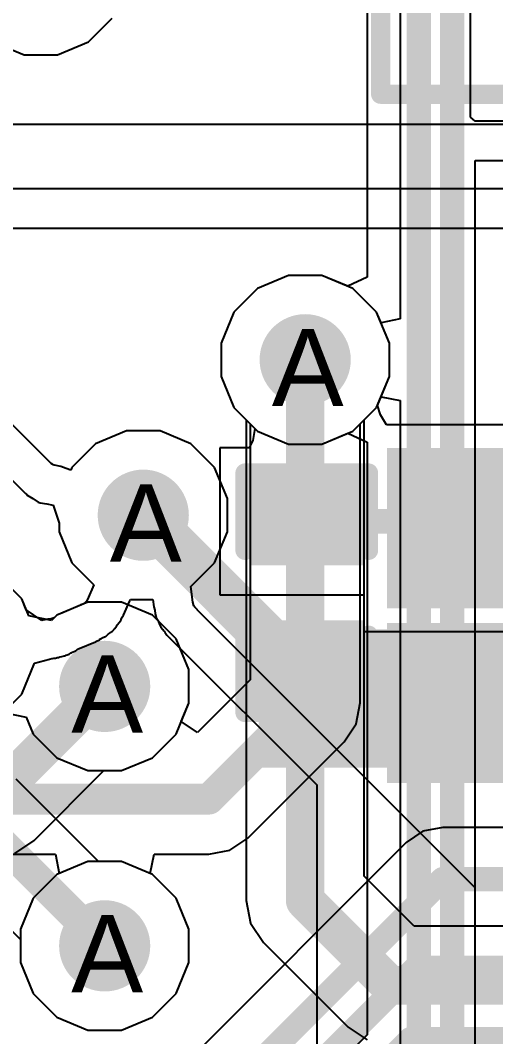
# Model space of a CAD drawing. Header units: inches. Extents: x 0 to 5271, y 0 to 5417.
# Drawn here: x 120.09 to 123.22, y 83.98 to 90.67 of the extents above; entities that cross this region are included whole.
import ezdxf

# ---------------------------------------------------------------- set-up
doc = ezdxf.new("R2010")
doc.units = ezdxf.units.IN
for name, color, linetype in [('Bottom Layer', 5, 'Continuous'), ('Bottom Overlay', 54, 'Continuous'), ('Bottom Paste', 16, 'Continuous'), ('Bottom Solder', 6, 'Continuous'), ('Drill Drawing', 1, 'Continuous'), ('L2_GND1', 16, 'Continuous'), ('L3_SIG1', 76, 'Continuous'), ('L4_PWR', 90, 'Continuous'), ('L5_GND2', 156, 'Continuous'), ('L6_SIG2', 130, 'Continuous'), ('L7_GND3', 216, 'Continuous'), ('Top Layer', 1, 'Continuous'), ('Top Overlay', 2, 'Continuous'), ('Via Holes', 16, 'Continuous')]:
    doc.layers.add(name, color=color, linetype=linetype)
doc.styles.add('Arial', font='', dxfattribs={"height": 0.2})
doc.styles.get('Arial').set_extended_font_data('Arial')

# ---------------------------------------------------------------- blocks, each defined once
blk = doc.blocks.new('Q22FA12800090_B_413')
at = {"layer": 'Bottom Layer'}
for points in [[(-0.475, 1.575), (0.475, 1.575), (0.475, 0.725), (-0.475, 0.725)], [(0.975, 1.575), (1.925, 1.575), (1.925, 0.725), (0.975, 0.725)], [(-0.475, 0.425), (0.475, 0.425), (0.475, -0.425), (-0.475, -0.425)], [(0.975, 0.425), (1.925, 0.425), (1.925, -0.425), (0.975, -0.425)]]:
    blk.add_hatch(color=5, dxfattribs=at).paths.add_polyline_path(points)
at = {"layer": 'Bottom Paste'}
for points in [[(-0.475, 1.575), (0.475, 1.575), (0.475, 0.725), (-0.475, 0.725)], [(0.975, 1.575), (1.925, 1.575), (1.925, 0.725), (0.975, 0.725)], [(-0.475, 0.425), (0.475, 0.425), (0.475, -0.425), (-0.475, -0.425)], [(0.975, 0.425), (1.925, 0.425), (1.925, -0.425), (0.975, -0.425)]]:
    blk.add_hatch(color=16, dxfattribs=at).paths.add_polyline_path(points)
at = {"layer": 'Bottom Solder'}
for points in [[(-0.5766, 1.6766), (0.5766, 1.6766), (0.5766, 0.6234), (-0.5766, 0.6234)], [(0.8734, 1.6766), (2.0266, 1.6766), (2.0266, 0.6234), (0.8734, 0.6234)], [(-0.5766, 0.5266), (0.5766, 0.5266), (0.5766, -0.5266), (-0.5766, -0.5266)], [(0.8734, 0.5266), (2.0266, 0.5266), (2.0266, -0.5266), (0.8734, -0.5266)]]:
    blk.add_hatch(color=6, dxfattribs=at).paths.add_polyline_path(points)
at = {"layer": 'Bottom Overlay'}
for points in [[(0.7758, 1.4132, 0.127, 0.127, 0), (0.6742, 1.4132, 0.127, 0.127, 0)], [(-0.6974, 0.0416, 0.127, 0.127, 0), (-0.6974, -0.1108, 0.127, 0.127, 0)], [(-0.6212, -0.0346, 0.127, 0.127, 0), (-0.6974, 0.0416, 0.127, 0.127, 0)], [(-0.6212, -0.0346, 0.127, 0.127, 0), (-0.6974, -0.1108, 0.127, 0.127, 0)], [(0.7758, -0.2886, 0.127, 0.127, 0), (0.6742, -0.2886, 0.127, 0.127, 0)]]:
    blk.add_lwpolyline(points, format="xyseb", dxfattribs=at)
for points in [[(0.6425, 1.4132, 0.0635, 0.0635, 1), (0.706, 1.4132, 0.0635, 0.0635, 1)], [(0.7441, 1.4132, 0.0635, 0.0635, 1), (0.8076, 1.4132, 0.0635, 0.0635, 1)], [(-0.7291, 0.0416, 0.0635, 0.0635, 1), (-0.6656, 0.0416, 0.0635, 0.0635, 1)], [(-0.7291, 0.0416, 0.0635, 0.0635, 1), (-0.6656, 0.0416, 0.0635, 0.0635, 1)], [(-0.6529, -0.0346, 0.0635, 0.0635, 1), (-0.5894, -0.0346, 0.0635, 0.0635, 1)], [(-0.6529, -0.0346, 0.0635, 0.0635, 1), (-0.5894, -0.0346, 0.0635, 0.0635, 1)], [(-0.7291, -0.1108, 0.0635, 0.0635, 1), (-0.6656, -0.1108, 0.0635, 0.0635, 1)], [(-0.7291, -0.1108, 0.0635, 0.0635, 1), (-0.6656, -0.1108, 0.0635, 0.0635, 1)], [(0.6425, -0.2886, 0.0635, 0.0635, 1), (0.706, -0.2886, 0.0635, 0.0635, 1)], [(0.7441, -0.2886, 0.0635, 0.0635, 1), (0.8076, -0.2886, 0.0635, 0.0635, 1)]]:
    blk.add_lwpolyline(points, format="xyseb", close=True, dxfattribs=at)
blk = doc.blocks.new('HR911130C_521')
at = {"layer": 'Top Overlay'}
for points in [[(-8.001, -8.5694, 0.127, 0.127, 0), (-8.001, 12.7666, 0.127, 0.127, 0)], [(-8.001, -8.5694, 0.127, 0.127, 0), (8.001, -8.5694, 0.127, 0.127, 0)]]:
    blk.add_lwpolyline(points, format="xyseb", dxfattribs=at)
blk.add_lwpolyline([(-8.0327, -8.5694, 0.0635, 0.0635, 1), (-7.9692, -8.5694, 0.0635, 0.0635, 1)], format="xyseb", close=True, dxfattribs=at)
blk.add_lwpolyline([(-8.0327, -8.5694, 0.0635, 0.0635, 1), (-7.9692, -8.5694, 0.0635, 0.0635, 1)], format="xyseb", close=True, dxfattribs=at)
blk = doc.blocks.new('CAP_0402_B_585')
at = {"layer": 'Bottom Layer'}
for points in [[(-0.2413, 0.3175), (-0.2413, -0.3175), (-0.6985, -0.3175), (-0.6985, 0.3175)], [(0.6985, 0.3175), (0.6985, -0.3175), (0.2413, -0.3175), (0.2413, 0.3175)]]:
    blk.add_hatch(color=5, dxfattribs=at).paths.add_polyline_path(points)
at = {"layer": 'Bottom Paste'}
for points in [[(-0.2413, 0.3175), (-0.2413, -0.3175), (-0.6985, -0.3175), (-0.6985, 0.3175)], [(0.6985, 0.3175), (0.6985, -0.3175), (0.2413, -0.3175), (0.2413, 0.3175)]]:
    blk.add_hatch(color=16, dxfattribs=at).paths.add_polyline_path(points)
at = {"layer": 'Bottom Solder'}
for points in [[(-0.1813, 0.3775), (-0.1813, -0.3775), (-0.7585, -0.3775), (-0.7585, 0.3775)], [(0.7585, 0.3775), (0.7585, -0.3775), (0.1813, -0.3775), (0.1813, 0.3775)]]:
    blk.add_hatch(color=6, dxfattribs=at).paths.add_polyline_path(points)
at = {"layer": 'Bottom Overlay'}
for points in [[(-0.7874, 0.4064, 0.127, 0.127, 0), (-0.2794, 0.4064, 0.127, 0.127, 0)], [(-0.7874, 0.4064, 0.127, 0.127, 0), (-0.7874, -0.4064, 0.127, 0.127, 0)], [(0.2794, 0.4064, 0.127, 0.127, 0), (0.7874, 0.4064, 0.127, 0.127, 0)], [(0.7874, 0.4064, 0.127, 0.127, 0), (0.7874, -0.4064, 0.127, 0.127, 0)], [(-0.7874, -0.4064, 0.127, 0.127, 0), (-0.2794, -0.4064, 0.127, 0.127, 0)], [(0.2794, -0.4064, 0.127, 0.127, 0), (0.7874, -0.4064, 0.127, 0.127, 0)]]:
    blk.add_lwpolyline(points, format="xyseb", dxfattribs=at)
for points in [[(-0.8192, 0.4064, 0.0635, 0.0635, 1), (-0.7557, 0.4064, 0.0635, 0.0635, 1)], [(-0.8192, 0.4064, 0.0635, 0.0635, 1), (-0.7557, 0.4064, 0.0635, 0.0635, 1)], [(-0.3112, 0.4064, 0.0635, 0.0635, 1), (-0.2477, 0.4064, 0.0635, 0.0635, 1)], [(0.2476, 0.4064, 0.0635, 0.0635, 1), (0.3111, 0.4064, 0.0635, 0.0635, 1)], [(0.7556, 0.4064, 0.0635, 0.0635, 1), (0.8191, 0.4064, 0.0635, 0.0635, 1)], [(0.7556, 0.4064, 0.0635, 0.0635, 1), (0.8191, 0.4064, 0.0635, 0.0635, 1)], [(-0.8192, -0.4064, 0.0635, 0.0635, 1), (-0.7557, -0.4064, 0.0635, 0.0635, 1)], [(-0.8192, -0.4064, 0.0635, 0.0635, 1), (-0.7557, -0.4064, 0.0635, 0.0635, 1)], [(-0.3112, -0.4064, 0.0635, 0.0635, 1), (-0.2477, -0.4064, 0.0635, 0.0635, 1)], [(0.2476, -0.4064, 0.0635, 0.0635, 1), (0.3111, -0.4064, 0.0635, 0.0635, 1)], [(0.7556, -0.4064, 0.0635, 0.0635, 1), (0.8191, -0.4064, 0.0635, 0.0635, 1)], [(0.7556, -0.4064, 0.0635, 0.0635, 1), (0.8191, -0.4064, 0.0635, 0.0635, 1)]]:
    blk.add_lwpolyline(points, format="xyseb", close=True, dxfattribs=at)

msp = doc.modelspace()

# ---------------------------------------------------------------- hatches: boundary and pattern name
at = {"layer": 'Bottom Layer'}
h = msp.add_hatch(color=5, dxfattribs=at)
edge = h.paths.add_edge_path()
edge.add_arc((121.9697, 88.4367), 0.3, 0, 360)
h = msp.add_hatch(color=5, dxfattribs=at)
edge = h.paths.add_edge_path()
edge.add_arc((120.904, 87.4143), 0.3, 0, 360)
msp.add_hatch(color=5, dxfattribs=at).paths.add_polyline_path([(121.6625, 85.7543), (123.3155, 85.7543), (123.3155, 86.663), (121.6625, 86.663)])
h = msp.add_hatch(color=5, dxfattribs=at)
edge = h.paths.add_edge_path()
edge.add_arc((120.65, 86.2884), 0.3, 0, 360)
h = msp.add_hatch(color=5, dxfattribs=at)
edge = h.paths.add_edge_path()
edge.add_arc((120.65, 84.582), 0.3, 0, 360)
at = {"layer": 'L2_GND1'}
h = msp.add_hatch(color=16, dxfattribs=at)
edge = h.paths.add_edge_path()
edge.add_arc((121.9697, 88.4367), 0.3, 0, 360)
h = msp.add_hatch(color=16, dxfattribs=at)
edge = h.paths.add_edge_path()
edge.add_arc((120.904, 87.4143), 0.3, 0, 360)
h = msp.add_hatch(color=16, dxfattribs=at)
edge = h.paths.add_edge_path()
edge.add_arc((120.65, 86.2884), 0.3, 0, 360)
h = msp.add_hatch(color=16, dxfattribs=at)
edge = h.paths.add_edge_path()
edge.add_arc((120.65, 84.582), 0.3, 0, 360)
at = {"layer": 'L3_SIG1'}
h = msp.add_hatch(color=76, dxfattribs=at)
edge = h.paths.add_edge_path()
edge.add_arc((121.9697, 88.4367), 0.3, 0, 360)
h = msp.add_hatch(color=76, dxfattribs=at)
edge = h.paths.add_edge_path()
edge.add_arc((120.904, 87.4143), 0.3, 0, 360)
h = msp.add_hatch(color=76, dxfattribs=at)
edge = h.paths.add_edge_path()
edge.add_arc((120.65, 86.2884), 0.3, 0, 360)
h = msp.add_hatch(color=76, dxfattribs=at)
edge = h.paths.add_edge_path()
edge.add_arc((120.65, 84.582), 0.3, 0, 360)
at = {"layer": 'L4_PWR'}
h = msp.add_hatch(color=90, dxfattribs=at)
edge = h.paths.add_edge_path()
edge.add_arc((121.9697, 88.4367), 0.3, 0, 360)
h = msp.add_hatch(color=90, dxfattribs=at)
edge = h.paths.add_edge_path()
edge.add_arc((120.904, 87.4143), 0.3, 0, 360)
h = msp.add_hatch(color=90, dxfattribs=at)
edge = h.paths.add_edge_path()
edge.add_arc((120.65, 86.2884), 0.3, 0, 360)
h = msp.add_hatch(color=90, dxfattribs=at)
edge = h.paths.add_edge_path()
edge.add_arc((120.65, 84.582), 0.3, 0, 360)
at = {"layer": 'L5_GND2'}
h = msp.add_hatch(color=156, dxfattribs=at)
edge = h.paths.add_edge_path()
edge.add_arc((121.9697, 88.4367), 0.3, 0, 360)
h = msp.add_hatch(color=156, dxfattribs=at)
edge = h.paths.add_edge_path()
edge.add_arc((120.904, 87.4143), 0.3, 0, 360)
h = msp.add_hatch(color=156, dxfattribs=at)
edge = h.paths.add_edge_path()
edge.add_arc((120.65, 86.2884), 0.3, 0, 360)
h = msp.add_hatch(color=156, dxfattribs=at)
edge = h.paths.add_edge_path()
edge.add_arc((120.65, 84.582), 0.3, 0, 360)
at = {"layer": 'L6_SIG2'}
h = msp.add_hatch(color=130, dxfattribs=at)
edge = h.paths.add_edge_path()
edge.add_arc((121.9697, 88.4367), 0.3, 0, 360)
h = msp.add_hatch(color=130, dxfattribs=at)
edge = h.paths.add_edge_path()
edge.add_arc((120.904, 87.4143), 0.3, 0, 360)
h = msp.add_hatch(color=130, dxfattribs=at)
edge = h.paths.add_edge_path()
edge.add_arc((120.65, 86.2884), 0.3, 0, 360)
h = msp.add_hatch(color=130, dxfattribs=at)
edge = h.paths.add_edge_path()
edge.add_arc((120.65, 84.582), 0.3, 0, 360)
at = {"layer": 'L7_GND3'}
h = msp.add_hatch(color=216, dxfattribs=at)
edge = h.paths.add_edge_path()
edge.add_arc((121.9697, 88.4367), 0.3, 0, 360)
h = msp.add_hatch(color=216, dxfattribs=at)
edge = h.paths.add_edge_path()
edge.add_arc((120.904, 87.4143), 0.3, 0, 360)
h = msp.add_hatch(color=216, dxfattribs=at)
edge = h.paths.add_edge_path()
edge.add_arc((120.65, 86.2884), 0.3, 0, 360)
h = msp.add_hatch(color=216, dxfattribs=at)
edge = h.paths.add_edge_path()
edge.add_arc((120.65, 84.582), 0.3, 0, 360)
at = {"layer": 'Top Layer'}
h = msp.add_hatch(color=1, dxfattribs=at)
edge = h.paths.add_edge_path()
edge.add_arc((121.9697, 88.4367), 0.3, 0, 360)
h = msp.add_hatch(color=1, dxfattribs=at)
edge = h.paths.add_edge_path()
edge.add_arc((120.904, 87.4143), 0.3, 0, 360)
h = msp.add_hatch(color=1, dxfattribs=at)
edge = h.paths.add_edge_path()
edge.add_arc((120.65, 86.2884), 0.3, 0, 360)
h = msp.add_hatch(color=1, dxfattribs=at)
edge = h.paths.add_edge_path()
edge.add_arc((120.65, 84.582), 0.3, 0, 360)
at = {"layer": 'Via Holes'}
h = msp.add_hatch(color=7, dxfattribs=at)
edge = h.paths.add_edge_path()
edge.add_arc((121.9697, 88.4367), 0.15, 0, 360)
h = msp.add_hatch(color=7, dxfattribs=at)
edge = h.paths.add_edge_path()
edge.add_arc((120.904, 87.4143), 0.15, 0, 360)
h = msp.add_hatch(color=7, dxfattribs=at)
edge = h.paths.add_edge_path()
edge.add_arc((120.65, 86.2884), 0.15, 0, 360)
h = msp.add_hatch(color=7, dxfattribs=at)
edge = h.paths.add_edge_path()
edge.add_arc((120.65, 84.582), 0.15, 0, 360)

# ---------------------------------------------------------------- linework, layer by layer
at = {"layer": 'Bottom Layer'}
for p, q in [((103.0075, 89.9861), (139.395, 89.9861)), ((117.971, 89.9861), (125.3934, 89.9861)), ((121.8595, 88.9907), (121.6559, 88.9064)), ((122.0799, 88.9907), (121.8595, 88.9907)), ((122.2835, 88.9064), (122.0799, 88.9907)), ((121.6559, 88.9064), (121.5, 88.7505)), ((122.4393, 88.7505), (122.2835, 88.9064)), ((121.5, 88.7505), (121.4157, 88.5469)), ((122.5237, 88.5469), (122.4393, 88.7505)), ((121.4157, 88.5469), (121.4157, 88.3265)), ((122.5237, 88.3265), (122.5237, 88.5469)), ((121.4157, 88.3265), (121.5, 88.1229)), ((122.4445, 88.1353), (122.5237, 88.3265)), ((121.5, 88.1229), (121.6392, 87.9838)), ((122.4662, 88.0756), (122.4445, 88.1353)), ((122.5043, 88.0083), (122.4662, 88.0756)), ((121.6392, 87.9838), (121.6245, 87.9048)), ((123.8127, 88.0083), (122.5043, 88.0083)), ((121.6245, 87.9048), (121.6002, 87.8568)), ((121.6002, 87.8568), (121.4085, 87.8568)), ((121.4085, 87.8568), (121.4085, 86.8916)), ((120.1037, 86.8642), (119.9478, 87.02)), ((120.1502, 86.7517), (120.1037, 86.8642)), ((120.5398, 86.8424), (120.3362, 86.758)), ((120.7602, 86.8424), (120.5398, 86.8424)), ((120.9638, 86.758), (120.7602, 86.8424)), ((121.4085, 86.8916), (122.3547, 86.8916)), ((122.3547, 86.8916), (122.3547, 86.6503)), ((120.3, 86.7219), (120.1502, 86.7517)), ((120.3362, 86.758), (120.3, 86.7219)), ((121.1197, 86.6022), (120.9638, 86.758)), ((122.3547, 86.6503), (123.3305, 86.6503)), ((121.204, 86.3986), (121.1197, 86.6022)), ((121.204, 86.1782), (121.204, 86.3986)), ((121.1197, 85.9746), (121.204, 86.1782)), ((119.9839, 86.1168), (120.1338, 86.087)), ((120.1338, 86.087), (120.1803, 85.9746)), ((120.1803, 85.9746), (120.3362, 85.8187)), ((120.9638, 85.8187), (121.1197, 85.9746)), ((120.3362, 85.8187), (120.5398, 85.7344)), ((120.7602, 85.7344), (120.9638, 85.8187)), ((120.5398, 85.7344), (120.7602, 85.7344)), ((120.6087, 85.136), (120.0666, 85.6782)), ((122.875, 85.3614), (122.7445, 85.3354)), ((123.466, 85.3614), (122.875, 85.3614)), ((122.7445, 85.3354), (122.6339, 85.2615)), ((122.6339, 85.2615), (119.5742, 82.2018)), ((120.7602, 85.136), (120.6087, 85.136)), ((120.9638, 85.0517), (120.7602, 85.136)), ((119.66, 85.0592), (120.096, 84.6233)), ((121.1197, 84.8958), (120.9638, 85.0517)), ((121.204, 84.6922), (121.1197, 84.8958)), ((121.204, 84.4718), (121.204, 84.6922)), ((120.096, 84.6233), (120.096, 84.4718)), ((120.096, 84.4718), (120.1803, 84.2682)), ((121.1197, 84.2682), (121.204, 84.4718)), ((120.1803, 84.2682), (120.3362, 84.1123)), ((120.9638, 84.1123), (121.1197, 84.2682)), ((120.3362, 84.1123), (120.5398, 84.028)), ((120.7602, 84.028), (120.9638, 84.1123)), ((120.5398, 84.028), (120.7602, 84.028))]:
    msp.add_line(p, q, dxfattribs=at)
for points in [[(120.904, 87.4143, 0.3048, 0.3048, 0), (120.9112, 87.4143, 0.3048, 0.3048, 0)], [(120.9112, 87.4143, 0.3048, 0.3048, 0), (121.8911, 86.4344, 0.3048, 0.3048, 0)], [(121.98, 87.3742, 0.1608, 0.1608, 0), (123.0388, 87.3742, 0.1608, 0.1608, 0)], [(123.0888, 87.3742, 0.1608, 0.1608, 0), (123.8233, 86.6397, 0.1608, 0.1608, 0)], [(121.8911, 86.4344, 0.3048, 0.3048, 0), (121.98, 86.4344, 0.3048, 0.3048, 0)], [(119.8102, 85.4218, 0.2032, 0.2032, 0), (120.65, 84.582, 0.2032, 0.2032, 0)], [(119.5785, 81.724, 0.1608, 0.1608, 0), (122.875, 85.0205, 0.1608, 0.1608, 0)], [(122.875, 85.0205, 0.1608, 0.1608, 0), (127.9068, 85.0205, 0.1608, 0.1608, 0)], [(120.9501, 82.6886, 0.1608, 0.1608, 0), (122.699, 84.4375, 0.1608, 0.1608, 0)], [(122.699, 84.4375, 0.1608, 0.1608, 0), (123.9423, 84.4375, 0.1608, 0.1608, 0)], [(122.4692, 83.7752, 0.1608, 0.1608, 0), (122.6617, 83.9676, 0.1608, 0.1608, 0)], [(122.6617, 83.9676, 0.1608, 0.1608, 0), (124.8932, 83.9676, 0.1608, 0.1608, 0)]]:
    msp.add_lwpolyline(points, format="xyseb", dxfattribs=at)
for points in [[(120.8278, 87.4143, 0.1524, 0.1524, 1), (120.9802, 87.4143, 0.1524, 0.1524, 1)], [(120.835, 87.4143, 0.1524, 0.1524, 1), (120.9874, 87.4143, 0.1524, 0.1524, 1)], [(120.835, 87.4143, 0.1524, 0.1524, 1), (120.9874, 87.4143, 0.1524, 0.1524, 1)], [(121.9398, 87.3742, 0.0804, 0.0804, 1), (122.0202, 87.3742, 0.0804, 0.0804, 1)], [(122.9986, 87.3742, 0.0804, 0.0804, 1), (123.079, 87.3742, 0.0804, 0.0804, 1)], [(123.0486, 87.3742, 0.0804, 0.0804, 1), (123.129, 87.3742, 0.0804, 0.0804, 1)], [(121.8149, 86.4344, 0.1524, 0.1524, 1), (121.9673, 86.4344, 0.1524, 0.1524, 1)], [(121.8149, 86.4344, 0.1524, 0.1524, 1), (121.9673, 86.4344, 0.1524, 0.1524, 1)], [(121.9038, 86.4344, 0.1524, 0.1524, 1), (122.0562, 86.4344, 0.1524, 0.1524, 1)], [(122.8348, 85.0205, 0.0804, 0.0804, 1), (122.9152, 85.0205, 0.0804, 0.0804, 1)], [(122.8348, 85.0205, 0.0804, 0.0804, 1), (122.9152, 85.0205, 0.0804, 0.0804, 1)], [(120.5992, 84.582, 0.1016, 0.1016, 1), (120.7008, 84.582, 0.1016, 0.1016, 1)], [(122.6588, 84.4375, 0.0804, 0.0804, 1), (122.7392, 84.4375, 0.0804, 0.0804, 1)], [(122.6588, 84.4375, 0.0804, 0.0804, 1), (122.7392, 84.4375, 0.0804, 0.0804, 1)], [(122.6215, 83.9676, 0.0804, 0.0804, 1), (122.7019, 83.9676, 0.0804, 0.0804, 1)], [(122.6215, 83.9676, 0.0804, 0.0804, 1), (122.7019, 83.9676, 0.0804, 0.0804, 1)]]:
    msp.add_lwpolyline(points, format="xyseb", close=True, dxfattribs=at)
at = {"layer": 'L2_GND1'}
for p, q in [((120.5441, 90.5272), (120.6999, 90.6831)), ((119.9164, 90.5272), (120.12, 90.4429)), ((120.3404, 90.4429), (120.5441, 90.5272)), ((120.12, 90.4429), (120.3404, 90.4429)), ((123.4276, 89.5604), (115.6704, 89.5604)), ((115.7211, 89.3014), (123.3082, 89.3014)), ((121.8595, 88.9907), (121.6559, 88.9064)), ((122.0799, 88.9907), (121.8595, 88.9907)), ((122.2835, 88.9064), (122.0799, 88.9907)), ((121.6559, 88.9064), (121.5, 88.7505)), ((122.4393, 88.7505), (122.2835, 88.9064)), ((121.5, 88.7505), (121.4157, 88.5469)), ((122.5237, 88.5469), (122.4393, 88.7505)), ((121.4157, 88.5469), (121.4157, 88.3265)), ((122.5237, 88.3265), (122.5237, 88.5469)), ((121.4157, 88.3265), (121.5, 88.1229)), ((122.4393, 88.1229), (122.5237, 88.3265)), ((121.5, 88.1229), (121.6559, 87.9671)), ((122.2835, 87.9671), (122.4393, 88.1229)), ((121.6559, 87.9671), (121.8595, 87.8827)), ((122.0799, 87.8827), (122.2835, 87.9671)), ((121.8595, 87.8827), (122.0799, 87.8827)), ((120.1037, 86.8642), (119.9478, 87.02)), ((120.1502, 86.7517), (120.1037, 86.8642)), ((120.5398, 86.8424), (120.3362, 86.758)), ((120.7602, 86.8424), (120.5398, 86.8424)), ((120.9638, 86.758), (120.7602, 86.8424)), ((120.3, 86.7219), (120.1502, 86.7517)), ((120.3362, 86.758), (120.3, 86.7219)), ((121.1197, 86.6022), (120.9638, 86.758)), ((121.204, 86.3986), (121.1197, 86.6022)), ((121.204, 86.1782), (121.204, 86.3986)), ((121.1197, 85.9746), (121.204, 86.1782)), ((119.9839, 86.1168), (120.1338, 86.087)), ((120.1338, 86.087), (120.1803, 85.9746)), ((120.1803, 85.9746), (120.3362, 85.8187)), ((120.9638, 85.8187), (121.1197, 85.9746)), ((120.3362, 85.8187), (120.5398, 85.7344)), ((120.7602, 85.7344), (120.9638, 85.8187)), ((120.5398, 85.7344), (120.7602, 85.7344)), ((120.5398, 85.136), (120.3362, 85.0517)), ((120.7602, 85.136), (120.5398, 85.136)), ((120.9638, 85.0517), (120.7602, 85.136)), ((120.3362, 85.0517), (120.1803, 84.8958)), ((121.1197, 84.8958), (120.9638, 85.0517)), ((120.1803, 84.8958), (120.096, 84.6922)), ((121.204, 84.6922), (121.1197, 84.8958)), ((120.096, 84.6922), (120.096, 84.4718)), ((121.204, 84.4718), (121.204, 84.6922)), ((120.096, 84.4718), (120.1803, 84.2682)), ((121.1197, 84.2682), (121.204, 84.4718)), ((120.1803, 84.2682), (120.3362, 84.1123)), ((120.9638, 84.1123), (121.1197, 84.2682)), ((120.3362, 84.1123), (120.5398, 84.028)), ((120.7602, 84.028), (120.9638, 84.1123)), ((120.5398, 84.028), (120.7602, 84.028))]:
    msp.add_line(p, q, dxfattribs=at)
at = {"layer": 'L3_SIG1'}
for p, q in [((122.3765, 94.5996), (122.3765, 88.9793)), ((123.0583, 90.0313), (123.0583, 94.4584)), ((123.0884, 90.0066), (123.0583, 90.0313)), ((123.4352, 90.0066), (123.0884, 90.0066)), ((123.0884, 83.0425), (123.0884, 89.7476)), ((123.0884, 89.7476), (123.4352, 89.7476)), ((121.8595, 88.9907), (121.6559, 88.9064)), ((122.0799, 88.9907), (121.8595, 88.9907)), ((122.2495, 88.9205), (122.0799, 88.9907)), ((122.3765, 88.9793), (122.2495, 88.9205)), ((121.6559, 88.9064), (121.5, 88.7505)), ((121.5, 88.7505), (121.4157, 88.5469)), ((121.4157, 88.5469), (121.4157, 88.3265)), ((121.4157, 88.3265), (121.5, 88.1229)), ((121.5, 88.1229), (121.6559, 87.9671)), ((121.6559, 87.9671), (121.8595, 87.8827)), ((122.0799, 87.8827), (122.2495, 87.953)), ((122.2495, 87.953), (122.3765, 87.8941)), ((121.8595, 87.8827), (122.0799, 87.8827)), ((122.3765, 87.8941), (122.3765, 83.997)), ((120.1037, 86.8642), (119.9478, 87.02)), ((120.1502, 86.7517), (120.1037, 86.8642)), ((120.5398, 86.8424), (120.3362, 86.758)), ((120.7602, 86.8424), (120.5398, 86.8424)), ((120.9638, 86.758), (120.7602, 86.8424)), ((120.3, 86.7219), (120.1502, 86.7517)), ((120.3362, 86.758), (120.3, 86.7219)), ((121.1197, 86.6022), (120.9638, 86.758)), ((121.204, 86.3986), (121.1197, 86.6022)), ((121.204, 86.1782), (121.204, 86.3986)), ((121.1197, 85.9746), (121.204, 86.1782)), ((119.9839, 86.1168), (120.1338, 86.087)), ((120.1338, 86.087), (120.1803, 85.9746)), ((120.1803, 85.9746), (120.3362, 85.8187)), ((120.9638, 85.8187), (121.1197, 85.9746)), ((120.3362, 85.8187), (120.5398, 85.7344)), ((120.7602, 85.7344), (120.9638, 85.8187)), ((120.5398, 85.7344), (120.7602, 85.7344)), ((120.5398, 85.136), (120.3362, 85.0517)), ((120.7602, 85.136), (120.5398, 85.136)), ((120.9638, 85.0517), (120.7602, 85.136)), ((120.3362, 85.0517), (120.1803, 84.8958)), ((121.1197, 84.8958), (120.9638, 85.0517)), ((120.1803, 84.8958), (120.096, 84.6922)), ((121.204, 84.6922), (121.1197, 84.8958)), ((120.096, 84.6922), (120.096, 84.4718)), ((121.204, 84.4718), (121.204, 84.6922)), ((120.096, 84.4718), (120.1803, 84.2682)), ((121.1197, 84.2682), (121.204, 84.4718)), ((120.1803, 84.2682), (120.3362, 84.1123)), ((120.9638, 84.1123), (121.1197, 84.2682)), ((120.3362, 84.1123), (120.5398, 84.028)), ((120.7602, 84.028), (120.9638, 84.1123)), ((120.5398, 84.028), (120.7602, 84.028)), ((122.3765, 83.997), (120.9891, 82.6097))]:
    msp.add_line(p, q, dxfattribs=at)
msp.add_lwpolyline([(122.7174, 83.8558, 0.1608, 0.1608, 0), (122.7174, 94.5996, 0.1608, 0.1608, 0)], format="xyseb", dxfattribs=at)
at = {"layer": 'L4_PWR'}
for p, q in [((120.5441, 90.5272), (120.6999, 90.6831)), ((119.9164, 90.5272), (120.12, 90.4429)), ((120.3404, 90.4429), (120.5441, 90.5272)), ((120.12, 90.4429), (120.3404, 90.4429)), ((120.2978, 87.7536), (118.9468, 89.1046)), ((121.8595, 88.9907), (121.6559, 88.9064)), ((122.0799, 88.9907), (121.8595, 88.9907)), ((122.2835, 88.9064), (122.0799, 88.9907)), ((121.6559, 88.9064), (121.5, 88.7505)), ((122.4393, 88.7505), (122.2835, 88.9064)), ((121.5, 88.7505), (121.4157, 88.5469)), ((122.5237, 88.5469), (122.4393, 88.7505)), ((119.043, 88.6422), (120.1289, 87.5563)), ((121.4157, 88.5469), (121.4157, 88.3265)), ((122.5237, 88.3265), (122.5237, 88.5469)), ((121.4157, 88.3265), (121.5, 88.1229)), ((122.4393, 88.1229), (122.5237, 88.3265)), ((121.5, 88.1229), (121.6559, 87.9671)), ((122.2835, 87.9671), (122.4393, 88.1229)), ((120.7938, 87.9683), (120.5902, 87.8839)), ((121.0142, 87.9683), (120.7938, 87.9683)), ((121.2178, 87.8839), (121.0142, 87.9683)), ((121.6559, 87.9671), (121.8595, 87.8827)), ((122.0799, 87.8827), (122.2835, 87.9671)), ((120.5902, 87.8839), (120.4343, 87.7281)), ((121.3737, 87.7281), (121.2178, 87.8839)), ((121.8595, 87.8827), (122.0799, 87.8827)), ((120.3086, 87.7472), (120.2978, 87.7536)), ((120.3134, 87.7429), (120.3086, 87.7472)), ((120.3197, 87.7429), (120.3134, 87.7429)), ((120.3625, 87.7344), (120.3197, 87.7429)), ((120.396, 87.7205), (120.3625, 87.7344)), ((120.4275, 87.7115), (120.396, 87.7205)), ((120.4343, 87.7281), (120.4275, 87.7115)), ((121.458, 87.5245), (121.3737, 87.7281)), ((120.1289, 87.5563), (120.1348, 87.5523)), ((120.1348, 87.5523), (120.139, 87.5466)), ((120.139, 87.5466), (120.1766, 87.5244)), ((120.1766, 87.5244), (120.2129, 87.5001)), ((121.458, 87.3041), (121.458, 87.5245)), ((120.2129, 87.5001), (120.2199, 87.4987)), ((120.2199, 87.4987), (120.226, 87.4951)), ((120.226, 87.4951), (120.2692, 87.4889)), ((120.2692, 87.4889), (120.312, 87.4804)), ((120.312, 87.4804), (120.35, 87.3614)), ((120.35, 87.3614), (120.35, 87.3041)), ((120.35, 87.3041), (120.4343, 87.1004)), ((121.3737, 87.1004), (121.458, 87.3041)), ((120.4343, 87.1004), (120.5791, 86.9557)), ((121.2178, 86.9446), (121.3737, 87.1004)), ((120.1037, 86.8642), (119.9478, 87.02)), ((120.5791, 86.9557), (120.5373, 86.8609)), ((121.2299, 86.8423), (121.2178, 86.9446)), ((120.1337, 86.7915), (120.1037, 86.8642)), ((120.5127, 86.8327), (120.5118, 86.8317)), ((120.5146, 86.8339), (120.5127, 86.8327)), ((120.5149, 86.834), (120.5146, 86.8339)), ((120.5151, 86.8342), (120.5149, 86.8341)), ((120.5149, 86.8341), (120.5149, 86.834)), ((120.5178, 86.8353), (120.5151, 86.8342)), ((120.5267, 86.8442), (120.5178, 86.8353)), ((120.5271, 86.8446), (120.5267, 86.8442)), ((120.536, 86.8594), (120.5271, 86.8446)), ((120.5371, 86.8606), (120.536, 86.8594)), ((120.5373, 86.8609), (120.5371, 86.8606)), ((120.7742, 86.7564), (120.816, 86.8511)), ((120.816, 86.8511), (120.8167, 86.854)), ((120.8167, 86.854), (120.8184, 86.8565)), ((120.8184, 86.8565), (120.8191, 86.8603)), ((120.8191, 86.8603), (120.967, 86.8603)), ((120.967, 86.8603), (120.9728, 86.8118)), ((121.2374, 86.8181), (121.2299, 86.8423)), ((120.2365, 86.7224), (120.1337, 86.7915)), ((120.3836, 86.7777), (120.3362, 86.758)), ((120.4902, 86.8218), (120.3836, 86.7777)), ((120.3836, 86.7777), (120.3836, 86.7777)), ((120.4903, 86.8219), (120.4902, 86.8218)), ((120.4902, 86.8218), (120.4902, 86.8218)), ((120.4904, 86.8219), (120.4903, 86.8219)), ((120.4905, 86.822), (120.4904, 86.8219)), ((120.4907, 86.8221), (120.4905, 86.822)), ((120.494, 86.8244), (120.4907, 86.8221)), ((120.5118, 86.8317), (120.494, 86.8244)), ((120.9728, 86.8118), (120.98, 86.7895)), ((120.98, 86.7895), (120.9824, 86.7662)), ((120.9824, 86.7662), (120.9898, 86.742)), ((121.2427, 86.8092), (121.2374, 86.8181)), ((121.2605, 86.7914), (121.2427, 86.8092)), ((121.2612, 86.7903), (121.2605, 86.7914)), ((121.2613, 86.7901), (121.2612, 86.7903)), ((121.2612, 86.7903), (121.2612, 86.7903)), ((121.2616, 86.7898), (121.2613, 86.7901)), ((122.0695, 85.9819), (121.2616, 86.7898)), ((121.2616, 86.7898), (121.2616, 86.7898)), ((120.2524, 86.7256), (120.2365, 86.7224)), ((120.2544, 86.7256), (120.2524, 86.7256)), ((120.2562, 86.7263), (120.2544, 86.7256)), ((120.2638, 86.7278), (120.2562, 86.7263)), ((120.2684, 86.7278), (120.2638, 86.7278)), ((120.2703, 86.7285), (120.2684, 86.7278)), ((120.2731, 86.7288), (120.2703, 86.7285)), ((120.2771, 86.7305), (120.2731, 86.7288)), ((120.2774, 86.7305), (120.2771, 86.7305)), ((120.2866, 86.7305), (120.2774, 86.7305)), ((120.2954, 86.7335), (120.2866, 86.7305)), ((120.2866, 86.7305), (120.2866, 86.7305)), ((120.3044, 86.7346), (120.2954, 86.7335)), ((120.2954, 86.7335), (120.2954, 86.7335)), ((120.3045, 86.7346), (120.3044, 86.7346)), ((120.3166, 86.7396), (120.3045, 86.7346)), ((120.3181, 86.7399), (120.3166, 86.7396)), ((120.3362, 86.758), (120.3181, 86.74)), ((120.3181, 86.74), (120.3181, 86.7399)), ((120.3181, 86.7399), (120.3181, 86.7399)), ((120.7324, 86.6928), (120.7485, 86.7104)), ((120.7485, 86.7104), (120.7575, 86.7252)), ((120.7575, 86.7252), (120.7577, 86.7256)), ((120.7577, 86.7256), (120.759, 86.7271)), ((120.759, 86.7271), (120.7593, 86.7275)), ((120.7593, 86.7275), (120.7648, 86.7429)), ((120.7648, 86.7429), (120.7742, 86.7564)), ((120.9898, 86.742), (121.0013, 86.7208)), ((121.0013, 86.7208), (121.0034, 86.7101)), ((121.0034, 86.7101), (121.0092, 86.7014)), ((121.0092, 86.7014), (121.0146, 86.686)), ((120.6588, 86.6187), (120.672, 86.632)), ((120.672, 86.632), (120.6803, 86.6358)), ((120.6803, 86.6358), (120.6863, 86.6424)), ((120.6863, 86.6424), (120.7008, 86.6521)), ((120.7008, 86.6521), (120.7009, 86.6522)), ((120.7009, 86.6522), (120.701, 86.6522)), ((120.701, 86.6522), (120.7098, 86.6611)), ((120.7098, 86.6611), (120.7129, 86.6657)), ((120.7129, 86.6657), (120.7174, 86.669)), ((120.7174, 86.669), (120.7178, 86.6694)), ((120.7178, 86.6694), (120.727, 86.6845)), ((120.727, 86.6845), (120.7271, 86.6846)), ((120.7271, 86.6846), (120.7282, 86.6858)), ((120.7282, 86.6858), (120.7324, 86.6928)), ((121.0146, 86.686), (121.0199, 86.6771)), ((121.0199, 86.6771), (121.0323, 86.6633)), ((121.0323, 86.6633), (121.0378, 86.6531)), ((121.0378, 86.6531), (121.0457, 86.6466)), ((121.0457, 86.6466), (121.0459, 86.6464)), ((121.0459, 86.6464), (121.0461, 86.6461)), ((121.0461, 86.6461), (121.0595, 86.6261)), ((120.4827, 86.5384), (120.5893, 86.5826)), ((120.5893, 86.5826), (120.5895, 86.5827)), ((120.5895, 86.5827), (120.5896, 86.5827)), ((120.5896, 86.5827), (120.5914, 86.5839)), ((120.5914, 86.5839), (120.5935, 86.5843)), ((120.5935, 86.5844), (120.5968, 86.5866)), ((120.5935, 86.5843), (120.5935, 86.5844)), ((120.5968, 86.5866), (120.6109, 86.5925)), ((120.6109, 86.5925), (120.6152, 86.5953)), ((120.6152, 86.5953), (120.6168, 86.596)), ((120.6168, 86.596), (120.6169, 86.5961)), ((120.6169, 86.5961), (120.617, 86.5961)), ((120.617, 86.5961), (120.6267, 86.6026)), ((120.6267, 86.6026), (120.6303, 86.604)), ((120.6303, 86.604), (120.6304, 86.6041)), ((120.6304, 86.6041), (120.6323, 86.6059)), ((120.6323, 86.6059), (120.6345, 86.6068)), ((120.6345, 86.6068), (120.6379, 86.609)), ((120.6379, 86.609), (120.6387, 86.6099)), ((120.6387, 86.6099), (120.6562, 86.6171)), ((120.6562, 86.6171), (120.6581, 86.6184)), ((120.6581, 86.6184), (120.6582, 86.6184)), ((120.6582, 86.6184), (120.6586, 86.6186)), ((120.6586, 86.6186), (120.6588, 86.6187)), ((121.0595, 86.6261), (121.0773, 86.6083)), ((121.0773, 86.6083), (121.0782, 86.6069)), ((121.0782, 86.6069), (121.0785, 86.6067)), ((121.0785, 86.6067), (121.0785, 86.6067)), ((121.0785, 86.6067), (122.0452, 85.64)), ((120.4035, 86.4953), (120.4157, 86.5004)), ((120.4157, 86.5004), (120.4172, 86.5007)), ((120.4157, 86.5004), (120.4157, 86.5004)), ((120.4172, 86.5007), (120.4284, 86.5082)), ((120.4284, 86.5082), (120.4326, 86.5096)), ((120.4326, 86.5096), (120.4379, 86.5141)), ((120.4379, 86.5141), (120.4581, 86.5221)), ((120.4581, 86.5221), (120.4582, 86.5221)), ((120.4582, 86.5221), (120.4597, 86.5237)), ((120.4597, 86.5237), (120.4618, 86.5245)), ((120.4618, 86.5245), (120.4708, 86.5335)), ((120.4708, 86.5335), (120.4827, 86.5384)), ((120.4827, 86.5384), (120.4827, 86.5384)), ((120.1037, 86.2365), (120.188, 86.4402)), ((120.188, 86.4402), (120.2862, 86.4682)), ((120.2862, 86.4682), (120.2866, 86.4684)), ((120.2866, 86.4684), (120.287, 86.4684)), ((120.287, 86.4684), (120.3029, 86.4716)), ((120.3029, 86.4716), (120.3054, 86.4719)), ((120.3029, 86.4716), (120.3029, 86.4716)), ((120.3054, 86.4719), (120.3067, 86.4723)), ((120.3067, 86.4723), (120.3143, 86.4738)), ((120.3143, 86.4738), (120.317, 86.475)), ((120.317, 86.475), (120.326, 86.4746)), ((120.326, 86.4746), (120.3332, 86.4772)), ((120.326, 86.4746), (120.326, 86.4746)), ((120.3332, 86.4772), (120.3367, 86.4776)), ((120.3367, 86.4776), (120.3423, 86.4795)), ((120.3423, 86.4795), (120.3462, 86.4795)), ((120.3462, 86.4795), (120.3549, 86.4831)), ((120.3462, 86.4795), (120.3462, 86.4795)), ((120.3549, 86.4831), (120.3684, 86.4848)), ((120.3684, 86.4848), (120.3772, 86.4878)), ((120.3772, 86.4878), (120.3789, 86.4887)), ((120.3789, 86.4887), (120.3906, 86.4904)), ((120.3906, 86.4904), (120.3907, 86.4904)), ((120.3907, 86.4904), (120.3967, 86.494)), ((120.3967, 86.494), (120.4035, 86.4953)), ((119.9478, 86.0807), (120.1037, 86.2365)), ((123.0884, 84.963), (122.0695, 85.9819)), ((122.0452, 85.64), (122.0452, 82.0679)), ((120.5398, 85.136), (120.3362, 85.0517)), ((120.7602, 85.136), (120.5398, 85.136)), ((120.9638, 85.0517), (120.7602, 85.136)), ((120.3362, 85.0517), (120.1803, 84.8958)), ((121.1197, 84.8958), (120.9638, 85.0517)), ((123.0884, 83.0425), (123.0884, 84.963)), ((120.1803, 84.8958), (120.096, 84.6922)), ((121.204, 84.6922), (121.1197, 84.8958)), ((120.096, 84.6922), (120.096, 84.4718)), ((121.204, 84.4718), (121.204, 84.6922)), ((120.096, 84.4718), (120.1803, 84.2682)), ((121.1197, 84.2682), (121.204, 84.4718)), ((120.1803, 84.2682), (120.3362, 84.1123)), ((120.9638, 84.1123), (121.1197, 84.2682)), ((120.3362, 84.1123), (120.5398, 84.028)), ((120.7602, 84.028), (120.9638, 84.1123)), ((120.5398, 84.028), (120.7602, 84.028))]:
    msp.add_line(p, q, dxfattribs=at)
at = {"layer": 'L5_GND2'}
for p, q in [((121.8595, 88.9907), (121.6559, 88.9064)), ((122.0799, 88.9907), (121.8595, 88.9907)), ((122.2835, 88.9064), (122.0799, 88.9907)), ((121.6559, 88.9064), (121.5, 88.7505)), ((122.4393, 88.7505), (122.2835, 88.9064)), ((121.5, 88.7505), (121.4157, 88.5469)), ((122.5237, 88.5469), (122.4393, 88.7505)), ((121.4157, 88.5469), (121.4157, 88.3265)), ((122.5237, 88.3265), (122.5237, 88.5469)), ((121.4157, 88.3265), (121.5, 88.1229)), ((122.4393, 88.1229), (122.5237, 88.3265)), ((121.5, 88.1229), (121.6071, 88.0158)), ((122.3322, 88.0158), (122.4393, 88.1229)), ((121.6071, 88.0158), (121.6071, 86.3313)), ((122.3322, 86.1811), (122.3322, 88.0158)), ((120.1037, 86.8642), (119.9478, 87.02)), ((120.1502, 86.7517), (120.1037, 86.8642)), ((120.5398, 86.8424), (120.3362, 86.758)), ((120.7602, 86.8424), (120.5398, 86.8424)), ((120.9638, 86.758), (120.7602, 86.8424)), ((120.3, 86.7219), (120.1502, 86.7517)), ((120.3362, 86.758), (120.3, 86.7219)), ((121.1197, 86.6022), (120.9638, 86.758)), ((121.204, 86.3986), (121.1197, 86.6022)), ((121.204, 86.1782), (121.204, 86.3986)), ((121.6071, 86.3313), (121.2619, 85.986)), ((121.1542, 86.058), (121.204, 86.1782)), ((122.3046, 86.0423), (122.3323, 86.1811)), ((122.3323, 86.1811), (122.3322, 86.1811)), ((121.2619, 85.986), (121.1542, 86.058)), ((122.2261, 85.9247), (122.3046, 86.0423)), ((121.5922, 85.2908), (122.226, 85.9247)), ((122.226, 85.9247), (122.2261, 85.9247)), ((121.4745, 85.2122), (121.5922, 85.2908)), ((119.3183, 85.1846), (120.3253, 85.1846)), ((120.3253, 85.1846), (120.3506, 85.0576)), ((120.9494, 85.0576), (120.9747, 85.1846)), ((120.9747, 85.1846), (121.3358, 85.1846)), ((121.3358, 85.1846), (121.4745, 85.2122)), ((121.3358, 85.1846), (121.3358, 85.1846)), ((120.3362, 85.0517), (120.1803, 84.8958)), ((120.3506, 85.0576), (120.3362, 85.0517)), ((120.9638, 85.0517), (120.9494, 85.0576)), ((121.1197, 84.8958), (120.9638, 85.0517)), ((120.1803, 84.8958), (120.096, 84.6922)), ((121.204, 84.6922), (121.1197, 84.8958)), ((120.096, 84.6922), (120.096, 84.4718)), ((121.204, 84.4718), (121.204, 84.6922)), ((120.096, 84.4718), (120.1803, 84.2682)), ((121.1197, 84.2682), (121.204, 84.4718)), ((120.1803, 84.2682), (120.3362, 84.1123)), ((120.9638, 84.1123), (121.1197, 84.2682)), ((120.3362, 84.1123), (120.5398, 84.028)), ((120.7602, 84.028), (120.9638, 84.1123)), ((120.5398, 84.028), (120.7602, 84.028))]:
    msp.add_line(p, q, dxfattribs=at)
for points in [[(121.9697, 86.1811, 0.2032, 0.2032, 0), (121.9697, 88.4367, 0.2032, 0.2032, 0)], [(121.3358, 85.5472, 0.2032, 0.2032, 0), (121.9697, 86.1811, 0.2032, 0.2032, 0)], [(98.7552, 85.5472, 0.2032, 0.2032, 0), (121.3358, 85.5472, 0.2032, 0.2032, 0)]]:
    msp.add_lwpolyline(points, format="xyseb", dxfattribs=at)
for points in [[(121.9189, 88.4367, 0.1016, 0.1016, 1), (122.0205, 88.4367, 0.1016, 0.1016, 1)], [(121.9189, 86.1811, 0.1016, 0.1016, 1), (122.0205, 86.1811, 0.1016, 0.1016, 1)], [(121.9189, 86.1811, 0.1016, 0.1016, 1), (122.0205, 86.1811, 0.1016, 0.1016, 1)], [(121.285, 85.5472, 0.1016, 0.1016, 1), (121.3866, 85.5472, 0.1016, 0.1016, 1)], [(121.285, 85.5472, 0.1016, 0.1016, 1), (121.3866, 85.5472, 0.1016, 0.1016, 1)]]:
    msp.add_lwpolyline(points, format="xyseb", close=True, dxfattribs=at)
at = {"layer": 'L6_SIG2'}
for p, q in [((122.5956, 94.8112), (122.5956, 88.7052)), ((121.8595, 88.9907), (121.6559, 88.9064)), ((122.0799, 88.9907), (121.8595, 88.9907)), ((122.2835, 88.9064), (122.0799, 88.9907)), ((121.6559, 88.9064), (121.5, 88.7505)), ((122.4393, 88.7505), (122.2835, 88.9064)), ((121.5, 88.7505), (121.4157, 88.5469)), ((122.4686, 88.6799), (122.4393, 88.7505)), ((122.5956, 88.7052), (122.4686, 88.6799)), ((121.4157, 88.5469), (121.4157, 88.3265)), ((121.4157, 88.3265), (121.5, 88.1229)), ((122.4393, 88.1229), (122.4686, 88.1935)), ((122.4686, 88.1935), (122.5956, 88.1683)), ((121.5, 88.1229), (121.6559, 87.9671)), ((122.2835, 87.9671), (122.4393, 88.1229)), ((122.5956, 88.1683), (122.5956, 82.9522)), ((121.6559, 87.9671), (121.8595, 87.8827)), ((122.0799, 87.8827), (122.2835, 87.9671)), ((121.8595, 87.8827), (122.0799, 87.8827)), ((120.1037, 86.8642), (119.9478, 87.02)), ((120.1502, 86.7517), (120.1037, 86.8642)), ((120.5398, 86.8424), (120.3362, 86.758)), ((120.7602, 86.8424), (120.5398, 86.8424)), ((120.9638, 86.758), (120.7602, 86.8424)), ((120.3, 86.7219), (120.1502, 86.7517)), ((120.3362, 86.758), (120.3, 86.7219)), ((121.1197, 86.6022), (120.9638, 86.758)), ((121.204, 86.3986), (121.1197, 86.6022)), ((121.204, 86.1782), (121.204, 86.3986)), ((121.1197, 85.9746), (121.204, 86.1782)), ((119.9839, 86.1168), (120.1338, 86.087)), ((120.1338, 86.087), (120.1803, 85.9746)), ((120.1803, 85.9746), (120.3362, 85.8187)), ((120.9638, 85.8187), (121.1197, 85.9746)), ((120.3362, 85.8187), (120.5398, 85.7344)), ((120.7602, 85.7344), (120.9638, 85.8187)), ((120.5398, 85.7344), (120.7602, 85.7344)), ((120.6087, 85.136), (120.0936, 85.6512)), ((120.7602, 85.136), (120.6087, 85.136)), ((120.9638, 85.0517), (120.7602, 85.136)), ((119.687, 85.0322), (120.096, 84.6233)), ((121.1197, 84.8958), (120.9638, 85.0517)), ((121.204, 84.6922), (121.1197, 84.8958)), ((121.204, 84.4718), (121.204, 84.6922)), ((120.096, 84.6233), (120.096, 84.4718)), ((120.096, 84.4718), (120.1803, 84.2682)), ((121.1197, 84.2682), (121.204, 84.4718)), ((120.1803, 84.2682), (120.3362, 84.1123)), ((120.9638, 84.1123), (121.1197, 84.2682)), ((120.3362, 84.1123), (120.5398, 84.028)), ((120.7602, 84.028), (120.9638, 84.1123)), ((120.5398, 84.028), (120.7602, 84.028))]:
    msp.add_line(p, q, dxfattribs=at)
for points in [[(122.9365, 82.5097, 0.1608, 0.1608, 0), (122.9365, 94.8112, 0.1608, 0.1608, 0)], [(119.8372, 85.3948, 0.2032, 0.2032, 0), (120.65, 84.582, 0.2032, 0.2032, 0)]]:
    msp.add_lwpolyline(points, format="xyseb", dxfattribs=at)
msp.add_lwpolyline([(120.5992, 84.582, 0.1016, 0.1016, 1), (120.7008, 84.582, 0.1016, 0.1016, 1)], format="xyseb", close=True, dxfattribs=at)
at = {"layer": 'L7_GND3'}
for p, q in [((121.8595, 88.9907), (121.6559, 88.9064)), ((122.0799, 88.9907), (121.8595, 88.9907)), ((122.2835, 88.9064), (122.0799, 88.9907)), ((121.6559, 88.9064), (121.5, 88.7505)), ((122.4393, 88.7505), (122.2835, 88.9064)), ((121.5, 88.7505), (121.4157, 88.5469)), ((122.5237, 88.5469), (122.4393, 88.7505)), ((121.4157, 88.5469), (121.4157, 88.3265)), ((122.5237, 88.3265), (122.5237, 88.5469)), ((121.4157, 88.3265), (121.5, 88.1229)), ((122.4393, 88.1229), (122.5237, 88.3265)), ((121.5, 88.1229), (121.6559, 87.9671)), ((122.2835, 87.9671), (122.4393, 88.1229)), ((121.6559, 87.9671), (121.8595, 87.8827)), ((122.0799, 87.8827), (122.2835, 87.9671)), ((121.8595, 87.8827), (122.0799, 87.8827)), ((120.1037, 86.8642), (119.9478, 87.02)), ((120.1502, 86.7517), (120.1037, 86.8642)), ((120.5398, 86.8424), (120.3362, 86.758)), ((120.7602, 86.8424), (120.5398, 86.8424)), ((120.9638, 86.758), (120.7602, 86.8424)), ((120.3, 86.7219), (120.1502, 86.7517)), ((120.3362, 86.758), (120.3, 86.7219)), ((121.1197, 86.6022), (120.9638, 86.758)), ((121.204, 86.3986), (121.1197, 86.6022)), ((121.204, 86.1782), (121.204, 86.3986)), ((121.1197, 85.9746), (121.204, 86.1782)), ((119.9839, 86.1168), (120.1338, 86.087)), ((120.1338, 86.087), (120.1803, 85.9746)), ((120.1803, 85.9746), (120.3362, 85.8187)), ((120.9638, 85.8187), (121.1197, 85.9746)), ((120.3362, 85.8187), (120.5398, 85.7344)), ((120.7602, 85.7344), (120.9638, 85.8187)), ((120.5398, 85.7344), (120.7602, 85.7344)), ((120.5398, 85.136), (120.3362, 85.0517)), ((120.7602, 85.136), (120.5398, 85.136)), ((120.9638, 85.0517), (120.7602, 85.136)), ((120.3362, 85.0517), (120.1803, 84.8958)), ((121.1197, 84.8958), (120.9638, 85.0517)), ((120.1803, 84.8958), (120.096, 84.6922)), ((121.204, 84.6922), (121.1197, 84.8958)), ((120.096, 84.6922), (120.096, 84.4718)), ((121.204, 84.4718), (121.204, 84.6922)), ((120.096, 84.4718), (120.1803, 84.2682)), ((121.1197, 84.2682), (121.204, 84.4718)), ((120.1803, 84.2682), (120.3362, 84.1123)), ((120.9638, 84.1123), (121.1197, 84.2682)), ((120.3362, 84.1123), (120.5398, 84.028)), ((120.7602, 84.028), (120.9638, 84.1123)), ((120.5398, 84.028), (120.7602, 84.028))]:
    msp.add_line(p, q, dxfattribs=at)
at = {"layer": 'Top Layer'}
for p, q in [((102.362, 89.9862), (138.7495, 89.9862)), ((116.6439, 89.9862), (125.1476, 89.9862)), ((121.8595, 88.9907), (121.6559, 88.9064)), ((122.0799, 88.9907), (121.8595, 88.9907)), ((122.2835, 88.9064), (122.0799, 88.9907)), ((121.6559, 88.9064), (121.5, 88.7505)), ((122.4393, 88.7505), (122.2835, 88.9064)), ((121.5, 88.7505), (121.4157, 88.5469)), ((122.5237, 88.5469), (122.4393, 88.7505)), ((121.4157, 88.5469), (121.4157, 88.3265)), ((122.5237, 88.3265), (122.5237, 88.5469)), ((121.4157, 88.3265), (121.5, 88.1229)), ((122.4393, 88.1229), (122.5237, 88.3265)), ((121.5, 88.1229), (121.5812, 88.0417)), ((122.3581, 88.0417), (122.4393, 88.1229)), ((121.5812, 88.0417), (121.5812, 84.8796)), ((122.3581, 85.0405), (122.3581, 88.0417)), ((120.1037, 86.8642), (119.9478, 87.02)), ((120.1502, 86.7517), (120.1037, 86.8642)), ((120.5398, 86.8424), (120.3362, 86.758)), ((120.7602, 86.8424), (120.5398, 86.8424)), ((120.9638, 86.758), (120.7602, 86.8424)), ((120.3, 86.7219), (120.1502, 86.7517)), ((120.3362, 86.758), (120.3, 86.7219)), ((121.1197, 86.6022), (120.9638, 86.758)), ((121.204, 86.3986), (121.1197, 86.6022)), ((121.204, 86.1782), (121.204, 86.3986)), ((121.1197, 85.9746), (121.204, 86.1782)), ((120.9638, 85.8187), (121.1197, 85.9746)), ((120.7602, 85.7344), (120.9638, 85.8187)), ((120.1855, 85.2745), (120.6454, 85.7344)), ((120.6454, 85.7344), (120.7602, 85.7344)), ((120.0595, 85.1903), (120.1855, 85.2745)), ((120.5398, 85.136), (120.3362, 85.0517)), ((120.7602, 85.136), (120.5398, 85.136)), ((120.9638, 85.0517), (120.7602, 85.136)), ((120.3362, 85.0517), (120.1803, 84.8958)), ((121.1197, 84.8958), (120.9638, 85.0517)), ((122.6876, 84.711), (122.3581, 85.0405)), ((120.1803, 84.8958), (120.096, 84.6922)), ((121.204, 84.6922), (121.1197, 84.8958)), ((121.5812, 84.8796), (121.6108, 84.7309)), ((121.6108, 84.7309), (121.695, 84.6049)), ((123.705, 84.711), (122.6876, 84.711)), ((120.096, 84.6922), (120.096, 84.4718)), ((121.204, 84.4718), (121.204, 84.6922)), ((121.695, 84.6049), (122.252, 84.0479)), ((120.096, 84.4718), (120.1803, 84.2682)), ((121.1197, 84.2682), (121.204, 84.4718)), ((120.1803, 84.2682), (120.3362, 84.1123)), ((120.9638, 84.1123), (121.1197, 84.2682)), ((120.3362, 84.1123), (120.5398, 84.028)), ((120.7602, 84.028), (120.9638, 84.1123)), ((120.5398, 84.028), (120.7602, 84.028)), ((122.252, 84.0479), (122.378, 83.9637))]:
    msp.add_line(p, q, dxfattribs=at)
for points in [[(121.9697, 84.8796, 0.254, 0.254, 0), (121.9697, 88.4367, 0.254, 0.254, 0)], [(119.9108, 85.5492, 0.254, 0.254, 0), (120.65, 86.2884, 0.254, 0.254, 0)], [(121.9697, 84.8796, 0.254, 0.254, 0), (122.5267, 84.3226, 0.254, 0.254, 0)], [(122.5267, 84.3226, 0.254, 0.254, 0), (124.34, 84.3226, 0.254, 0.254, 0)]]:
    msp.add_lwpolyline(points, format="xyseb", dxfattribs=at)
for points in [[(121.9062, 88.4367, 0.127, 0.127, 1), (122.0332, 88.4367, 0.127, 0.127, 1)], [(120.5865, 86.2884, 0.127, 0.127, 1), (120.7135, 86.2884, 0.127, 0.127, 1)], [(121.9062, 84.8796, 0.127, 0.127, 1), (122.0332, 84.8796, 0.127, 0.127, 1)], [(121.9062, 84.8796, 0.127, 0.127, 1), (122.0332, 84.8796, 0.127, 0.127, 1)], [(122.4632, 84.3226, 0.127, 0.127, 1), (122.5902, 84.3226, 0.127, 0.127, 1)], [(122.4632, 84.3226, 0.127, 0.127, 1), (122.5902, 84.3226, 0.127, 0.127, 1)]]:
    msp.add_lwpolyline(points, format="xyseb", close=True, dxfattribs=at)

# ---------------------------------------------------------------- block references
msp.add_blockref('HR911130C_521', (130.4674, 98.7528))
for name, p, rotation in [('Q22FA12800090_B_413', (124.5337, 87.3293), 180), ('CAP_0402_B_585', (121.98, 86.9043), 90)]:
    msp.add_blockref(name, p, dxfattribs=dict(rotation=rotation))

# ---------------------------------------------------------------- texts
at = {"layer": 'Drill Drawing', "style": 'Arial'}
for p in [(121.7496, 88.132), (120.6839, 87.1095), (120.4299, 85.9837), (120.4299, 84.2773)]:
    msp.add_text('A', height=0.508, dxfattribs=at).set_placement(p)

doc.saveas('drawing.dxf')
